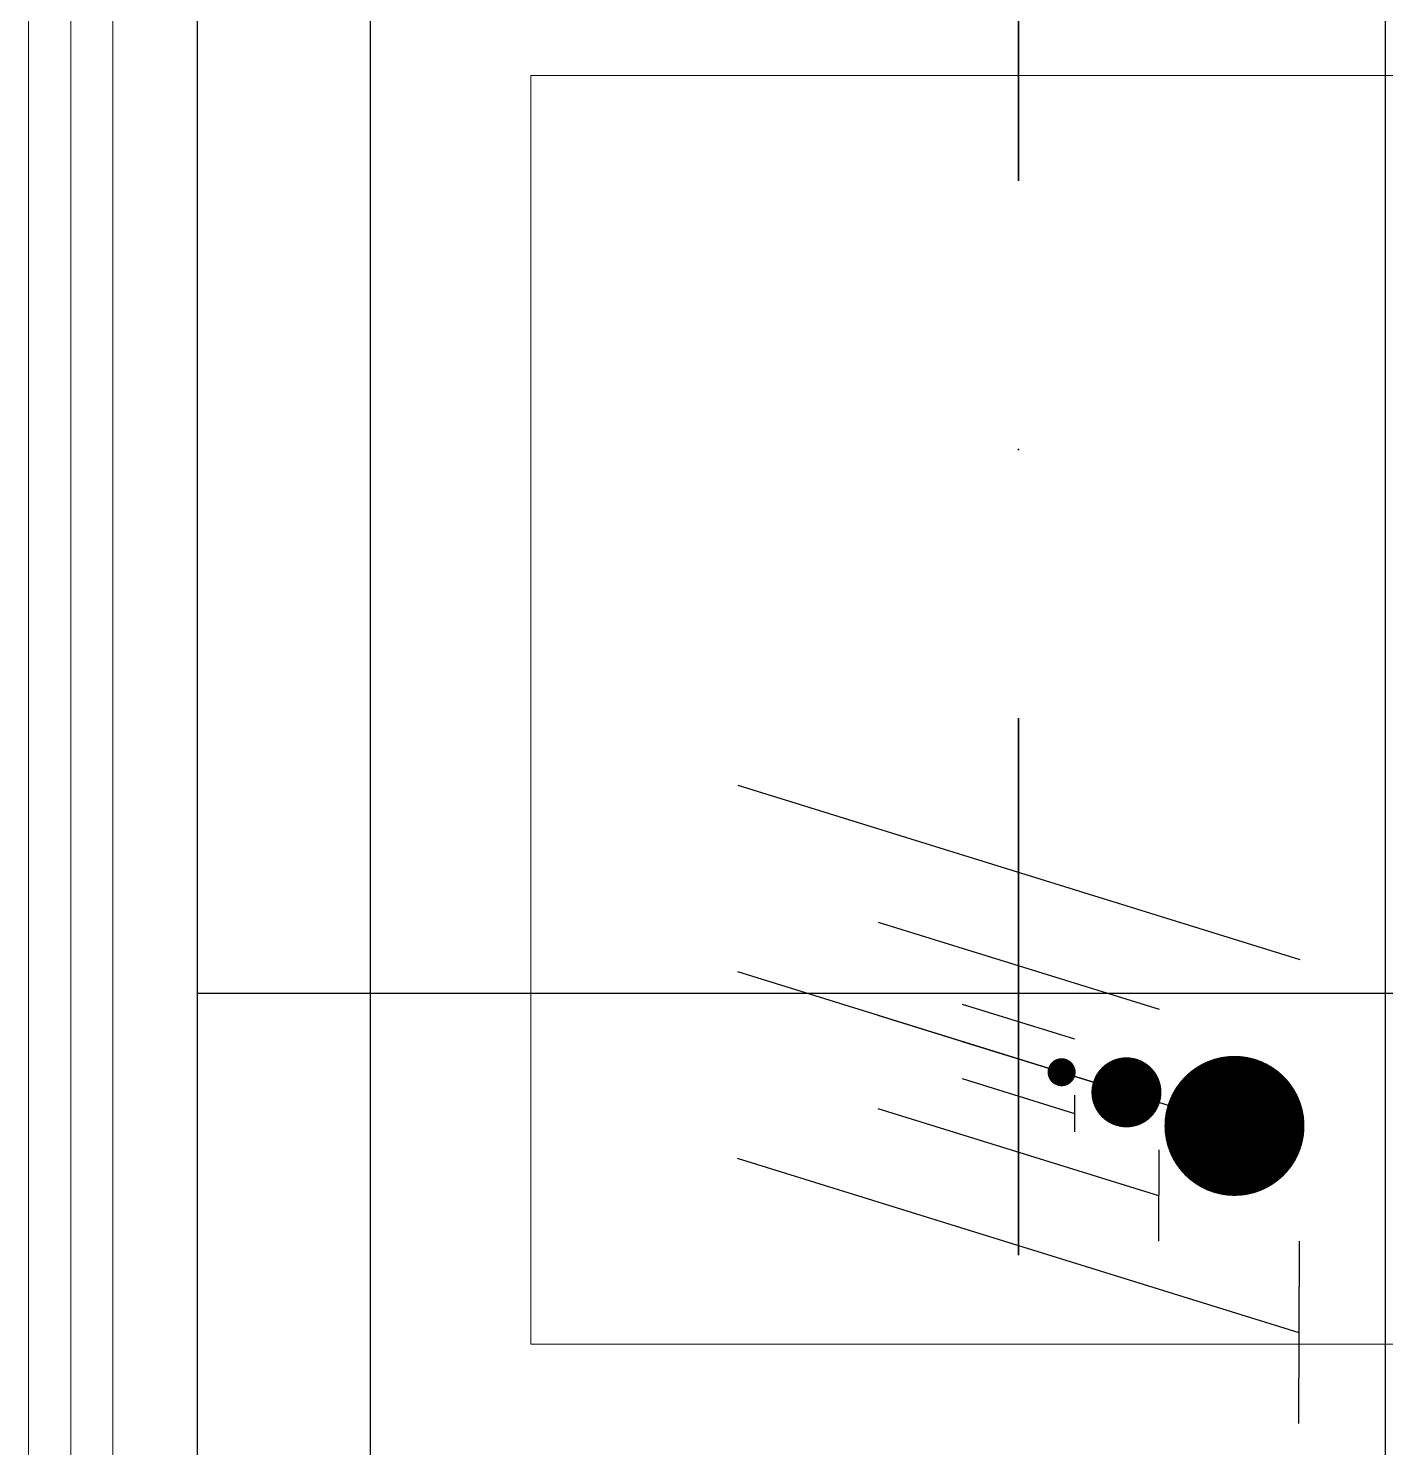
# Model space of a CAD drawing. Header units: inches. Extents: x -12418 to 183584, y -29325 to 19878.
# Drawn here: x 19598 to 20400, y -9269 to -8430 of the extents above; entities that cross this region are included whole.
import ezdxf

# ---------------------------------------------------------------- set-up
doc = ezdxf.new("R2010")
doc.units = ezdxf.units.IN
doc.header["$LTSCALE"] = 25
doc.header["$MEASUREMENT"] = 0
doc.linetypes.add('DASHDOT', pattern=[25.4, 12.7, -6.35, 0, -6.35])
doc.layers.get('0').update_dxf_attribs({"color": 8})
for name, color, linetype, lineweight in [('00-Ground Floor$0$Aluminum', 251, 'Continuous', 5), ('00-Ground Floor$0$LOADING', 253, 'Continuous', 5), ('00-Ground Floor$0$Walls', 251, 'Continuous', 5), ('E-LITE-CLNG-CNDT', 6, 'DASHDOT', 35), ('E-POWR-WIRE', 6, 'Continuous', 25), ('E-POWR-WIRE @ 100', 6, 'Continuous', 25), ('E-POWR-WIRE @ 20', 6, 'Continuous', 25), ('E-POWR-WIRE @ 50', 6, 'Continuous', 25)]:
    doc.layers.add(name, color=color, linetype=linetype, lineweight=lineweight)
doc.layers.add('00-Ground Floor$0$False Ceiling', color=251, linetype='Continuous')

# ---------------------------------------------------------------- blocks, each defined once
blk = doc.blocks.new('00-Ground Floor$0$A$C37be4daf')
at = {"layer": '00-Ground Floor$0$Aluminum'}
for p, q in [((1416.01, 598.24), (216.01, 598.24)), ((241.01, 498.24), (241.01, 598.24)), ((291.01, 548.24), (291.01, 598.24)), ((1341.01, 548.24), (1341.01, 598.24)), ((1391.01, 498.24), (1391.01, 598.24)), ((291.01, 573.24), (1341.01, 573.24)), ((1391.01, 548.24), (241.01, 548.24)), ((1416.01, 498.24), (216.01, 498.24))]:
    blk.add_line(p, q, dxfattribs=at)
at = {"layer": '00-Ground Floor$0$Walls'}
for p, q in [((216.01, 498.24), (216.01, 598.24)), ((1416.01, 498.24), (1416.01, 598.24))]:
    blk.add_line(p, q, dxfattribs=at)
blk = doc.blocks.new('00-Ground Floor$0$A$Ce9e1c4c3')
at = {"layer": '00-Ground Floor$0$False Ceiling', "color": 254}
blk.add_line((-80302.28, -9957.43, 0), (-80302.28, -6447.43, 0), dxfattribs=at)
at = {"layer": '00-Ground Floor$0$False Ceiling', "color": 254, "linetype": 'Continuous'}
for p, q in [((-80200, -9957.43), (-80200, -6447.43)), ((-79600, -9957.43), (-79600, -6447.43)), ((-80302.28, -9000), (-76150.49, -9000))]:
    blk.add_line(p, q, dxfattribs=at)
blk = doc.blocks.new('00-Ground Floor')
at = {"layer": '00-Ground Floor$0$LOADING', "elevation": 0}
blk.add_lwpolyline([(21394.71, -9207.43), (21394.71, -8457.43), (19894.71, -8457.43), (19894.71, -9207.43)], close=True, dxfattribs=at)
at = {"layer": '00-Ground Floor$0$Walls'}
for p, q in [((19597.72, -10157.43, 0), (19597.72, -7537.43, 0)), ((19697.72, -9957.43, 0), (19697.72, -7547.43, 0))]:
    blk.add_line(p, q, dxfattribs=at)
at = {"rotation": 90}
blk.add_blockref('00-Ground Floor$0$A$C37be4daf', (20195.95, -9568.44, 0), dxfattribs=at)
at = {"layer": '00-Ground Floor$0$False Ceiling', "color": 254}
blk.add_blockref('00-Ground Floor$0$A$Ce9e1c4c3', (100000, 0), dxfattribs=at)
blk = doc.blocks.new('*U83')
for p, q in [((-1.6578, 1.6174), (1.6628, 0.5866)), ((-1.6603, 0.5154), (1.6603, -0.5154)), ((-1.6628, -0.5866), (1.6578, -1.6174)), ((1.6591, -1.0779), (1.6566, -2.1569))]:
    blk.add_line(p, q)
at = {"const_width": 0.414}
blk.add_lwpolyline([(1.2779, -0.1896, 1), (1.277, -0.6036, 1)], format="xyb", close=True, dxfattribs=at)
blk = doc.blocks.new('*U1289')
at = {"layer": 'E-POWR-WIRE @ 100', "xscale": 100, "yscale": 100, "zscale": 100}
blk.add_blockref('*U83', (20182.93, -9038.75), dxfattribs=at)
at = {"layer": 'E-POWR-WIRE @ 20', "xscale": 20, "yscale": 20, "zscale": 20}
blk.add_blockref('*U83', (20182.93, -9038.75), dxfattribs=at)
at = {"layer": 'E-POWR-WIRE @ 50', "xscale": 50, "yscale": 50, "zscale": 50}
blk.add_blockref('*U83', (20182.93, -9038.75), dxfattribs=at)

msp = doc.modelspace()

# ---------------------------------------------------------------- linework, layer by layer
at = {"layer": 'E-LITE-CLNG-CNDT'}
msp.add_lwpolyline([(20400, -10500), (20257.93, -10500, -0.414214), (20182.93, -10425), (20182.93, -7727.49, -0.414214), (20257.93, -7652.49), (20400, -7652.49)], format="xyb", dxfattribs=at)

# ---------------------------------------------------------------- block references
at = {"layer": 'E-LITE-CLNG-CNDT', "color": 1}
msp.add_blockref('00-Ground Floor', (0, 0), dxfattribs=at)
at = {"layer": 'E-POWR-WIRE'}
msp.add_blockref('*U1289', (0, 0), dxfattribs=at)

doc.saveas('drawing.dxf')
